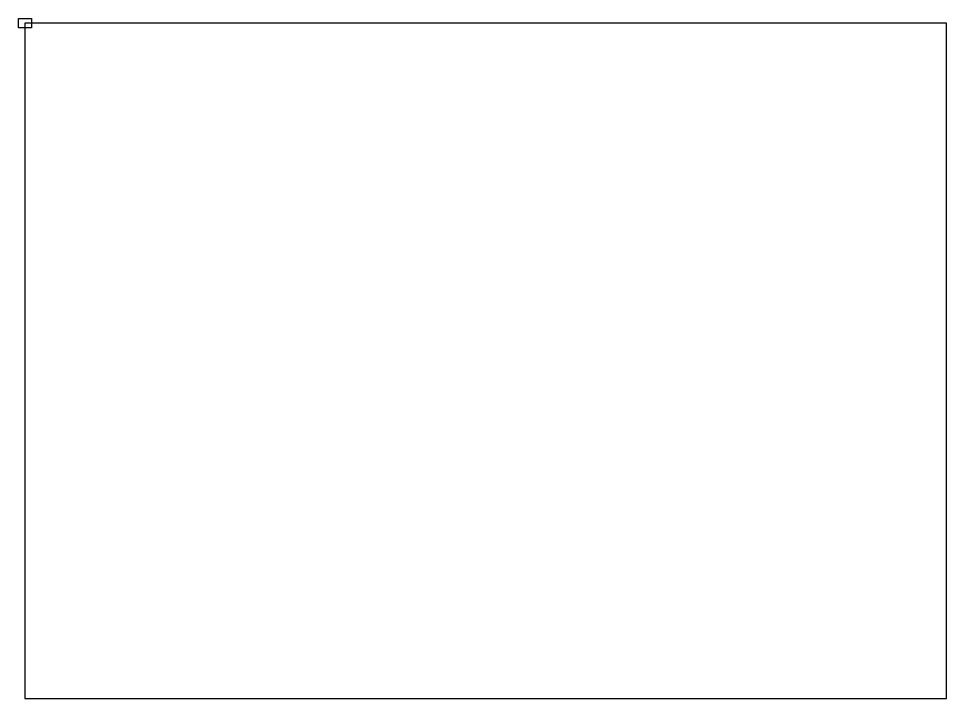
# Model space of a CAD drawing. Header units: centimetres. Extents: x -35.4 to 34.9, y -25.6 to 25.9.
import ezdxf

# ---------------------------------------------------------------- set-up
doc = ezdxf.new("R2010")
doc.units = ezdxf.units.CM
doc.header["$MEASUREMENT"] = 0
doc.header["$XCLIPFRAME"] = 0
doc.layers.add('Layer 1', color=7, linetype='Continuous')
picture_1 = doc.add_image_def('image1.jpg', size_in_pixel=(5027, 3684))

msp = doc.modelspace()

# ---------------------------------------------------------------- linework, layer by layer
at = {"layer": 'Layer 1', "color": 7}
msp.add_lwpolyline([(-34.912, -25.585), (34.912, -25.585), (34.912, 25.585), (-34.912, 25.585), (-34.912, -25.585)], close=True, dxfattribs=at)

# ---------------------------------------------------------------- pictures from other files: only their frames are drawn
image = msp.add_image(picture_1, insert=(-34.912, -25.585), size_in_units=(69.819, 51.167), dxfattribs=at)
image.set_boundary_path([(-34.91, -25.59), (34.91, 25.59)])
image.dxf.flags = 3

doc.saveas('drawing.dxf')
